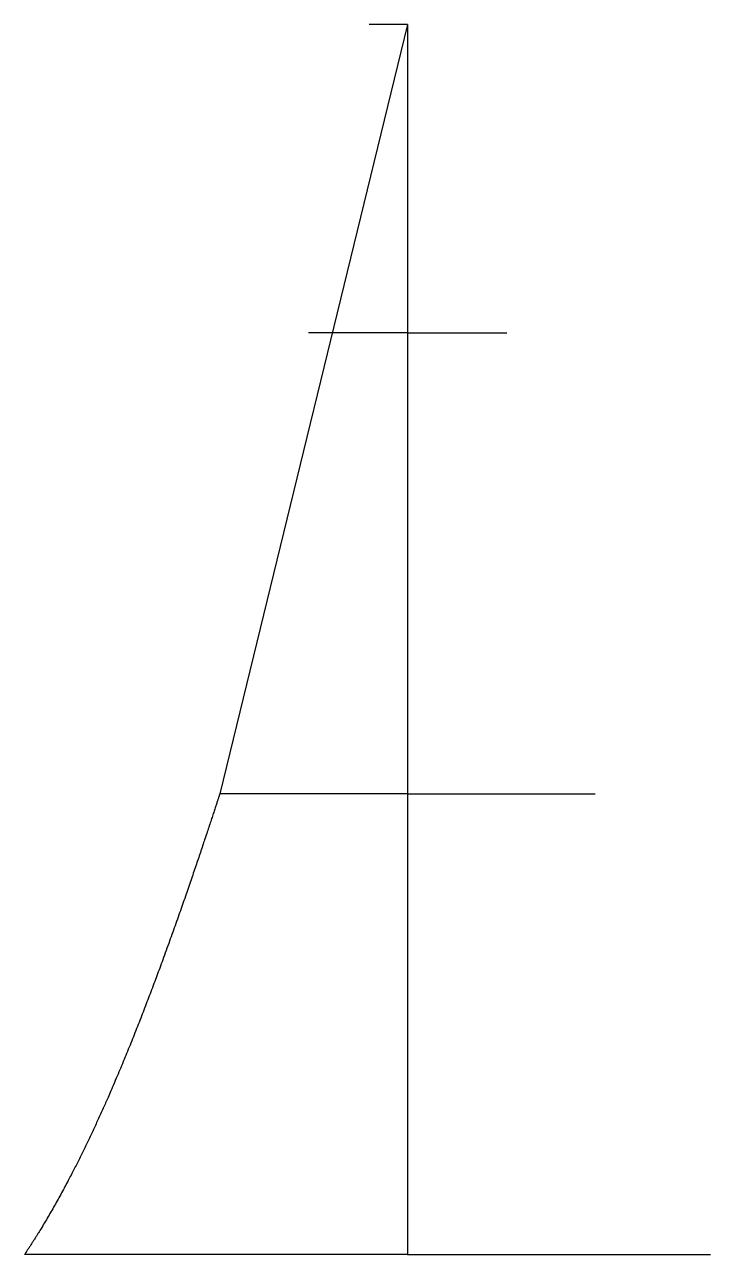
# Model space of a CAD drawing. Header units: millimetres. Extents: x -0.25 to 0.198, y 0 to 0.802.
import ezdxf

# ---------------------------------------------------------------- set-up
doc = ezdxf.new("R2010")
doc.units = ezdxf.units.MM
doc.layers.get('0').update_dxf_attribs({"linetype": 'CONTINUOUS'})

msp = doc.modelspace()

# ---------------------------------------------------------------- linework, layer by layer
for p, q in [((0, 0.8024), (-0.12255, 0.3006)), ((0, 0.8024), (-0.12255, 0.3006)), ((0, 0.8024), (-0.025, 0.8024)), ((0, 0.8024), (-0.025, 0.8024)), ((0, 0.8024), (0, 0)), ((0, 0.8024), (0, 0)), ((0, 0.6012), (-0.06475, 0.6012)), ((0, 0.6012), (-0.06475, 0.6012)), ((0, 0.6012), (0.06475, 0.6012)), ((0, 0.6012), (0.06475, 0.6012)), ((0, 0.3006), (-0.12255, 0.3006)), ((0, 0.3006), (-0.12255, 0.3006)), ((0, 0.3006), (0.12255, 0.3006)), ((0, 0.3006), (0.12255, 0.3006)), ((0, 0), (-0.25, 0)), ((0, 0), (-0.25, 0)), ((0, 0), (0.1977, 0)), ((0, 0), (0.1977, 0))]:
    msp.add_line(p, q)
msp.add_open_spline([(-0.12255, 0.3006), (-0.12256, 0.30057), (-0.124, 0.29614), (-0.13044, 0.2764), (-0.14645, 0.22823), (-0.17505, 0.14882), (-0.20263, 0.08332), (-0.22547, 0.03902), (-0.24166, 0.0125), (-0.25, 0)], degree=5)
msp.add_open_spline([(-0.12255, 0.3006), (-0.12256, 0.30057), (-0.124, 0.29614), (-0.13044, 0.2764), (-0.14645, 0.22823), (-0.17505, 0.14882), (-0.20263, 0.08332), (-0.22547, 0.03902), (-0.24166, 0.0125), (-0.25, 0)], degree=5)

doc.saveas('drawing.dxf')
